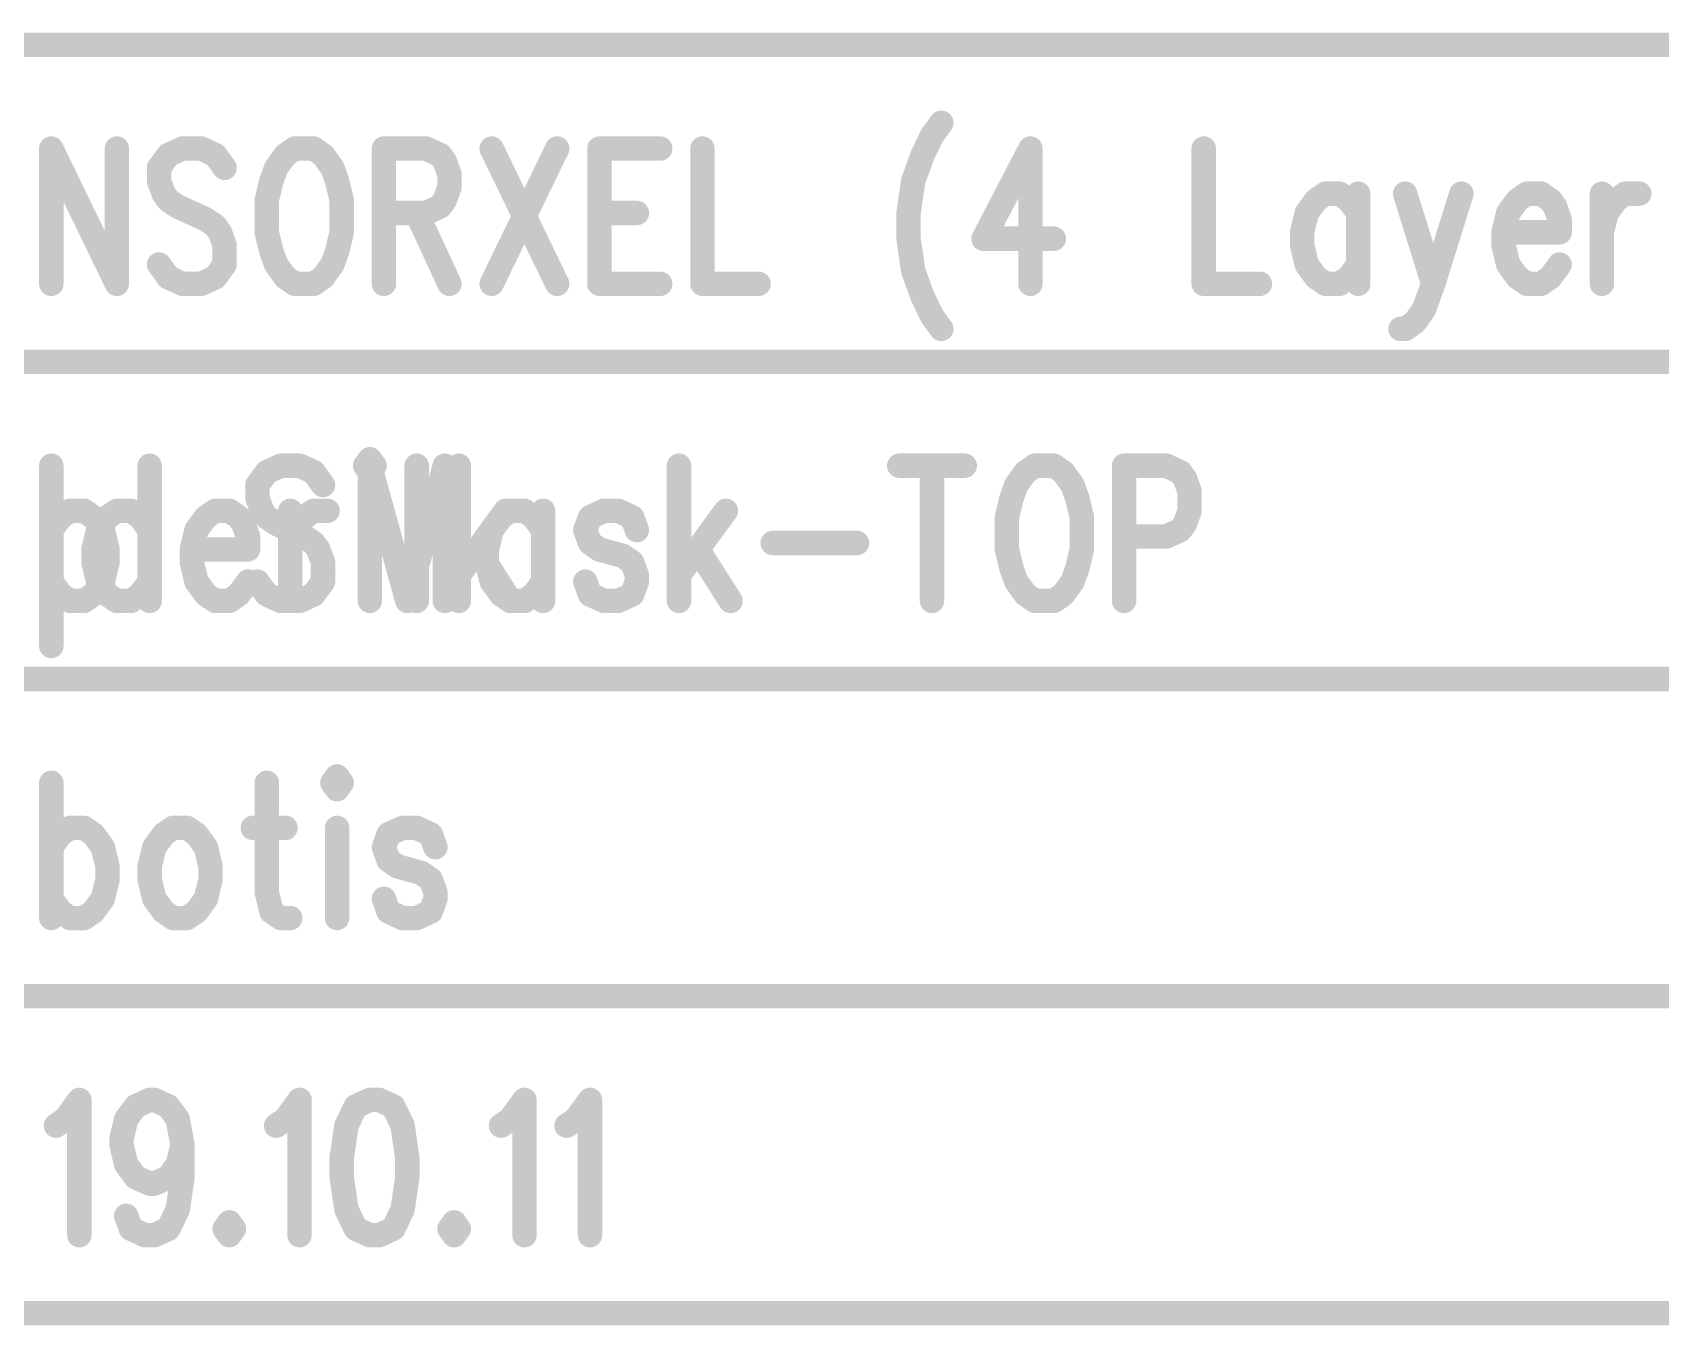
# Model space of a CAD drawing. Extents: x 100 to 144.1, y 92.5 to 144.1.
# Drawn here: x 105.34 to 112.01, y 92.55 to 97.85 of the extents above; entities that cross this region are included whole.
import ezdxf

# ---------------------------------------------------------------- set-up
doc = ezdxf.new("R2010")
doc.units = 0
doc.layers.get('0').update_dxf_attribs({"linetype": 'CONTINUOUS'})
doc.layers.add('MASK-TOP_PHO', color=1, linetype='CONTINUOUS')
doc.layers.add('SILK-TOP_PHO', color=5, linetype='CONTINUOUS')

# ---------------------------------------------------------------- blocks, each defined once
blk = doc.blocks.new('ROUND_1')
at = {"const_width": 0.050038}
blk.add_lwpolyline([(-0.025018, 0, 1), (0.025018, 0, 1)], format="xyb", close=True, dxfattribs=at)

msp = doc.modelspace()

# ---------------------------------------------------------------- linework, layer by layer
at = {"layer": 'MASK-TOP_PHO', "const_width": 0.100076}
for points in [[(127.625094, 97.799906), (100.32492, 97.799906)], [(109.063028, 97.48012), (109.024674, 97.427288)], [(109.024674, 97.427288), (108.98632, 97.34804)], [(105.414318, 97.374456), (105.414318, 96.819974)], [(105.414318, 97.374456), (105.68305, 96.819974)], [(105.68305, 97.374456), (105.68305, 96.819974)], [(105.894378, 97.34804), (105.856024, 97.295208)], [(105.952036, 97.374456), (105.894378, 97.34804)], [(106.028744, 97.374456), (105.952036, 97.374456)], [(106.086402, 97.34804), (106.028744, 97.374456)], [(106.124756, 97.295208), (106.086402, 97.34804)], [(106.374438, 97.34804), (106.336084, 97.295208)], [(106.412792, 97.374456), (106.374438, 97.34804)], [(106.489754, 97.374456), (106.412792, 97.374456)], [(106.528108, 97.34804), (106.489754, 97.374456)], [(106.566462, 97.295208), (106.528108, 97.34804)], [(106.77779, 97.374456), (106.77779, 96.819974)], [(106.77779, 97.374456), (106.95051, 97.374456)], [(106.95051, 97.374456), (107.008168, 97.34804)], [(107.008168, 97.34804), (107.027472, 97.321624)], [(107.027472, 97.321624), (107.046522, 97.268792)], [(107.219496, 97.374456), (107.488228, 96.819974)], [(107.488228, 97.374456), (107.219496, 96.819974)], [(107.661202, 97.374456), (107.661202, 96.819974)], [(107.661202, 97.374456), (107.910884, 97.374456)], [(108.083604, 97.374456), (108.083604, 96.819974)], [(108.98632, 97.34804), (108.947966, 97.242376)], [(109.428026, 97.374456), (109.236002, 97.004886)], [(109.428026, 97.374456), (109.428026, 96.819974)], [(110.138464, 97.374456), (110.138464, 96.819974)], [(105.856024, 97.295208), (105.856024, 97.242376)], [(106.336084, 97.295208), (106.31678, 97.242376)], [(106.585766, 97.242376), (106.566462, 97.295208)], [(107.046522, 97.268792), (107.046522, 97.21596)], [(105.856024, 97.242376), (105.875074, 97.189544)], [(105.875074, 97.189544), (105.894378, 97.163128)], [(106.31678, 97.242376), (106.29773, 97.163128)], [(106.604816, 97.163128), (106.585766, 97.242376)], [(107.046522, 97.21596), (107.027472, 97.163128)], [(108.947966, 97.242376), (108.928662, 97.110296)], [(110.637828, 97.189544), (110.599474, 97.163128)], [(110.695486, 97.189544), (110.637828, 97.189544)], [(110.73384, 97.163128), (110.695486, 97.189544)], [(110.772194, 97.189544), (110.772194, 96.819974)], [(110.964218, 97.189544), (111.079534, 96.819974)], [(111.19485, 97.189544), (111.079534, 96.819974)], [(111.463582, 97.189544), (111.425228, 97.163128)], [(111.52124, 97.189544), (111.463582, 97.189544)], [(111.559594, 97.163128), (111.52124, 97.189544)], [(111.770922, 97.189544), (111.770922, 96.819974)], [(111.82858, 97.163128), (111.866934, 97.189544)], [(111.866934, 97.189544), (111.924592, 97.189544)], [(105.894378, 97.163128), (105.932732, 97.136712)], [(105.932732, 97.136712), (106.048048, 97.08388)], [(106.29773, 97.163128), (106.29773, 97.031048)], [(106.604816, 97.031048), (106.604816, 97.163128)], [(107.008168, 97.136712), (106.95051, 97.110296)], [(107.027472, 97.163128), (107.008168, 97.136712)], [(110.599474, 97.163128), (110.56112, 97.110296)], [(110.772194, 97.110296), (110.73384, 97.163128)], [(111.425228, 97.163128), (111.386874, 97.110296)], [(111.578898, 97.136712), (111.559594, 97.163128)], [(111.597948, 97.08388), (111.578898, 97.136712)], [(111.790226, 97.110296), (111.82858, 97.163128)], [(106.048048, 97.08388), (106.086402, 97.057464)], [(106.086402, 97.057464), (106.105452, 97.031048)], [(106.95051, 97.110296), (106.77779, 97.110296)], [(106.912156, 97.110296), (107.046522, 96.819974)], [(107.661202, 97.110296), (107.814872, 97.110296)], [(108.928662, 97.110296), (108.928662, 97.004886)], [(110.56112, 97.110296), (110.541816, 97.031048)], [(111.386874, 97.110296), (111.36757, 97.031048)], [(111.597948, 97.031048), (111.597948, 97.08388)], [(111.770922, 97.031048), (111.790226, 97.110296)], [(106.105452, 97.031048), (106.124756, 96.97847)], [(106.29773, 97.031048), (106.31678, 96.952054)], [(106.585766, 96.952054), (106.604816, 97.031048)], [(108.928662, 97.004886), (108.947966, 96.872806)], [(109.236002, 97.004886), (109.524038, 97.004886)], [(110.541816, 97.031048), (110.541816, 96.97847)], [(111.36757, 97.031048), (111.597948, 97.031048)], [(111.36757, 97.031048), (111.36757, 96.97847)], [(106.124756, 96.97847), (106.124756, 96.899222)], [(106.31678, 96.952054), (106.336084, 96.899222)], [(106.566462, 96.899222), (106.585766, 96.952054)], [(110.541816, 96.97847), (110.56112, 96.899222)], [(111.36757, 96.97847), (111.386874, 96.899222)], [(105.894378, 96.84639), (105.856024, 96.899222)], [(106.124756, 96.899222), (106.086402, 96.84639)], [(106.336084, 96.899222), (106.374438, 96.84639)], [(106.528108, 96.84639), (106.566462, 96.899222)], [(108.947966, 96.872806), (108.98632, 96.767142)], [(110.56112, 96.899222), (110.599474, 96.84639)], [(110.73384, 96.84639), (110.772194, 96.899222)], [(111.386874, 96.899222), (111.425228, 96.84639)], [(111.559594, 96.84639), (111.597948, 96.899222)], [(105.952036, 96.819974), (105.894378, 96.84639)], [(106.028744, 96.819974), (105.952036, 96.819974)], [(106.086402, 96.84639), (106.028744, 96.819974)], [(106.374438, 96.84639), (106.412792, 96.819974)], [(106.412792, 96.819974), (106.489754, 96.819974)], [(106.489754, 96.819974), (106.528108, 96.84639)], [(107.661202, 96.819974), (107.910884, 96.819974)], [(108.083604, 96.819974), (108.313982, 96.819974)], [(110.138464, 96.819974), (110.369096, 96.819974)], [(110.599474, 96.84639), (110.637828, 96.819974)], [(110.637828, 96.819974), (110.695486, 96.819974)], [(110.695486, 96.819974), (110.73384, 96.84639)], [(111.079534, 96.819974), (111.04118, 96.71431)], [(111.425228, 96.84639), (111.463582, 96.819974)], [(111.463582, 96.819974), (111.52124, 96.819974)], [(111.52124, 96.819974), (111.559594, 96.84639)], [(108.98632, 96.767142), (109.024674, 96.687894)], [(109.024674, 96.687894), (109.063028, 96.635062)], [(111.002826, 96.661478), (110.964218, 96.635062)], [(111.04118, 96.71431), (111.002826, 96.661478)], [(110.964218, 96.635062), (110.945168, 96.635062)], [(120.474994, 96.499934), (100.000054, 96.499934)], [(105.414318, 96.074484), (105.414318, 95.520002)], [(105.817416, 96.074484), (105.817416, 95.520002)], [(106.720132, 96.074484), (106.720132, 95.520002)], [(106.720132, 96.074484), (106.873802, 95.520002)], [(107.027472, 96.074484), (106.873802, 95.520002)], [(107.027472, 96.074484), (107.027472, 95.520002)], [(107.987592, 96.074484), (107.987592, 95.520002)], [(108.890308, 96.074484), (109.15904, 96.074484)], [(109.024674, 96.074484), (109.024674, 95.520002)], [(109.408722, 96.048068), (109.370368, 95.995236)], [(109.447076, 96.074484), (109.408722, 96.048068)], [(109.524038, 96.074484), (109.447076, 96.074484)], [(109.562392, 96.048068), (109.524038, 96.074484)], [(109.600746, 95.995236), (109.562392, 96.048068)], [(109.812074, 96.074484), (109.812074, 95.520002)], [(109.812074, 96.074484), (109.984794, 96.074484)], [(109.984794, 96.074484), (110.042452, 96.048068)], [(110.042452, 96.048068), (110.061756, 96.021652)], [(109.370368, 95.995236), (109.351064, 95.942404)], [(109.62005, 95.942404), (109.600746, 95.995236)], [(110.061756, 96.021652), (110.080806, 95.96882)], [(109.351064, 95.942404), (109.332014, 95.863156)], [(109.6391, 95.863156), (109.62005, 95.942404)], [(110.080806, 95.96882), (110.080806, 95.889572)], [(105.644696, 95.863156), (105.606342, 95.810324)], [(105.68305, 95.889572), (105.644696, 95.863156)], [(105.740708, 95.889572), (105.68305, 95.889572)], [(105.779062, 95.863156), (105.740708, 95.889572)], [(105.817416, 95.810324), (105.779062, 95.863156)], [(106.048048, 95.863156), (106.00944, 95.810324)], [(106.086402, 95.889572), (106.048048, 95.863156)], [(106.14406, 95.889572), (106.086402, 95.889572)], [(106.182414, 95.863156), (106.14406, 95.889572)], [(106.201464, 95.83674), (106.182414, 95.863156)], [(106.393742, 95.889572), (106.393742, 95.520002)], [(106.412792, 95.810324), (106.451146, 95.863156)], [(106.451146, 95.863156), (106.489754, 95.889572)], [(106.489754, 95.889572), (106.547158, 95.889572)], [(107.25785, 95.863156), (107.219496, 95.810324)], [(107.296204, 95.889572), (107.25785, 95.863156)], [(107.353862, 95.889572), (107.296204, 95.889572)], [(107.392216, 95.863156), (107.353862, 95.889572)], [(107.43057, 95.810324), (107.392216, 95.863156)], [(107.43057, 95.889572), (107.43057, 95.520002)], [(107.622848, 95.863156), (107.603544, 95.810324)], [(107.680252, 95.889572), (107.622848, 95.863156)], [(107.73791, 95.889572), (107.680252, 95.889572)], [(107.795568, 95.863156), (107.73791, 95.889572)], [(107.814872, 95.810324), (107.795568, 95.863156)], [(108.179616, 95.889572), (107.987592, 95.625666)], [(109.332014, 95.863156), (109.332014, 95.731076)], [(109.6391, 95.731076), (109.6391, 95.863156)], [(110.080806, 95.889572), (110.061756, 95.83674)], [(105.606342, 95.810324), (105.587038, 95.731076)], [(106.00944, 95.810324), (105.99039, 95.731076)], [(106.220768, 95.783908), (106.201464, 95.83674)], [(106.220768, 95.731076), (106.220768, 95.783908)], [(106.393742, 95.731076), (106.412792, 95.810324)], [(107.219496, 95.810324), (107.200192, 95.731076)], [(107.603544, 95.810324), (107.622848, 95.757492)], [(109.984794, 95.783908), (109.812074, 95.783908)], [(110.042452, 95.810324), (109.984794, 95.783908)], [(110.061756, 95.83674), (110.042452, 95.810324)], [(105.587038, 95.731076), (105.587038, 95.678244)], [(105.99039, 95.731076), (106.220768, 95.731076)], [(105.99039, 95.731076), (105.99039, 95.678244)], [(107.200192, 95.731076), (107.200192, 95.678244)], [(107.622848, 95.757492), (107.661202, 95.731076)], [(107.661202, 95.731076), (107.757214, 95.70466)], [(108.064554, 95.731076), (108.19892, 95.520002)], [(108.37164, 95.757492), (108.717334, 95.757492)], [(109.332014, 95.731076), (109.351064, 95.651828)], [(109.62005, 95.651828), (109.6391, 95.731076)], [(105.587038, 95.678244), (105.606342, 95.59925)], [(105.99039, 95.678244), (106.00944, 95.59925)], [(107.200192, 95.678244), (107.219496, 95.59925)], [(107.757214, 95.70466), (107.795568, 95.678244)], [(107.795568, 95.678244), (107.814872, 95.625666)], [(109.351064, 95.651828), (109.370368, 95.59925)], [(109.600746, 95.59925), (109.62005, 95.651828)], [(105.606342, 95.59925), (105.644696, 95.546418)], [(105.779062, 95.546418), (105.817416, 95.59925)], [(106.00944, 95.59925), (106.048048, 95.546418)], [(106.182414, 95.546418), (106.220768, 95.59925)], [(107.219496, 95.59925), (107.25785, 95.546418)], [(107.392216, 95.546418), (107.43057, 95.59925)], [(107.622848, 95.546418), (107.603544, 95.59925)], [(107.814872, 95.59925), (107.795568, 95.546418)], [(107.814872, 95.625666), (107.814872, 95.59925)], [(109.370368, 95.59925), (109.408722, 95.546418)], [(109.562392, 95.546418), (109.600746, 95.59925)], [(105.644696, 95.546418), (105.68305, 95.520002)], [(105.68305, 95.520002), (105.740708, 95.520002)], [(105.740708, 95.520002), (105.779062, 95.546418)], [(106.048048, 95.546418), (106.086402, 95.520002)], [(106.086402, 95.520002), (106.14406, 95.520002)], [(106.14406, 95.520002), (106.182414, 95.546418)], [(107.25785, 95.546418), (107.296204, 95.520002)], [(107.296204, 95.520002), (107.353862, 95.520002)], [(107.353862, 95.520002), (107.392216, 95.546418)], [(107.680252, 95.520002), (107.622848, 95.546418)], [(107.73791, 95.520002), (107.680252, 95.520002)], [(107.795568, 95.546418), (107.73791, 95.520002)], [(109.408722, 95.546418), (109.447076, 95.520002)], [(109.447076, 95.520002), (109.524038, 95.520002)], [(109.524038, 95.520002), (109.562392, 95.546418)], [(120.474994, 95.199962), (100.000054, 95.199962)], [(106.585766, 94.800928), (106.566462, 94.774512)], [(106.604816, 94.774512), (106.585766, 94.800928)], [(105.414318, 94.774512), (105.414318, 94.22003)], [(106.29773, 94.774512), (106.29773, 94.32544)], [(106.566462, 94.774512), (106.585766, 94.748096)], [(106.585766, 94.748096), (106.604816, 94.774512)], [(105.452672, 94.563184), (105.491026, 94.5896)], [(105.491026, 94.5896), (105.548684, 94.5896)], [(105.548684, 94.5896), (105.587038, 94.563184)], [(105.913428, 94.5896), (105.875074, 94.563184)], [(105.971086, 94.5896), (105.913428, 94.5896)], [(106.00944, 94.563184), (105.971086, 94.5896)], [(106.240072, 94.5896), (106.374438, 94.5896)], [(106.585766, 94.5896), (106.585766, 94.22003)], [(106.854498, 94.5896), (106.79684, 94.563184)], [(106.912156, 94.5896), (106.854498, 94.5896)], [(106.969814, 94.563184), (106.912156, 94.5896)], [(105.414318, 94.510352), (105.452672, 94.563184)], [(105.587038, 94.563184), (105.625392, 94.510352)], [(105.875074, 94.563184), (105.83672, 94.510352)], [(106.048048, 94.510352), (106.00944, 94.563184)], [(106.79684, 94.563184), (106.77779, 94.510352)], [(106.988864, 94.510352), (106.969814, 94.563184)], [(105.625392, 94.510352), (105.644696, 94.431104)], [(105.83672, 94.510352), (105.817416, 94.431104)], [(106.067098, 94.431104), (106.048048, 94.510352)], [(106.77779, 94.510352), (106.79684, 94.45752)], [(106.79684, 94.45752), (106.835448, 94.431104)], [(105.644696, 94.431104), (105.644696, 94.378272)], [(105.817416, 94.431104), (105.817416, 94.378272)], [(106.067098, 94.378272), (106.067098, 94.431104)], [(106.835448, 94.431104), (106.93146, 94.404688)], [(106.93146, 94.404688), (106.969814, 94.378272)], [(105.644696, 94.378272), (105.625392, 94.299024)], [(105.817416, 94.378272), (105.83672, 94.299024)], [(106.048048, 94.299024), (106.067098, 94.378272)], [(106.29773, 94.32544), (106.31678, 94.246446)], [(106.969814, 94.378272), (106.988864, 94.32544)], [(106.988864, 94.32544), (106.988864, 94.299024)], [(105.452672, 94.246446), (105.414318, 94.299024)], [(105.491026, 94.22003), (105.452672, 94.246446)], [(105.587038, 94.246446), (105.548684, 94.22003)], [(105.625392, 94.299024), (105.587038, 94.246446)], [(105.83672, 94.299024), (105.875074, 94.246446)], [(105.875074, 94.246446), (105.913428, 94.22003)], [(105.971086, 94.22003), (106.00944, 94.246446)], [(106.00944, 94.246446), (106.048048, 94.299024)], [(106.31678, 94.246446), (106.355134, 94.22003)], [(106.79684, 94.246446), (106.77779, 94.299024)], [(106.854498, 94.22003), (106.79684, 94.246446)], [(106.969814, 94.246446), (106.912156, 94.22003)], [(106.988864, 94.299024), (106.969814, 94.246446)], [(105.548684, 94.22003), (105.491026, 94.22003)], [(105.913428, 94.22003), (105.971086, 94.22003)], [(106.355134, 94.22003), (106.393742, 94.22003)], [(106.912156, 94.22003), (106.854498, 94.22003)], [(120.474994, 93.89999), (100.000054, 93.89999)], [(105.471722, 93.395292), (105.52938, 93.47454)], [(105.52938, 93.47454), (105.52938, 92.919804)], [(105.721404, 93.395292), (105.760012, 93.448124)], [(105.760012, 93.448124), (105.817416, 93.47454)], [(105.817416, 93.47454), (105.83672, 93.47454)], [(105.83672, 93.47454), (105.894378, 93.448124)], [(105.894378, 93.448124), (105.932732, 93.395292)], [(106.374438, 93.395292), (106.432096, 93.47454)], [(106.432096, 93.47454), (106.432096, 92.919804)], [(106.662474, 93.448124), (106.62412, 93.368876)], [(106.720132, 93.47454), (106.662474, 93.448124)], [(106.758486, 93.47454), (106.720132, 93.47454)], [(106.816144, 93.448124), (106.758486, 93.47454)], [(106.854498, 93.368876), (106.816144, 93.448124)], [(107.296204, 93.395292), (107.353862, 93.47454)], [(107.353862, 93.47454), (107.353862, 92.919804)], [(107.56519, 93.395292), (107.622848, 93.47454)], [(107.622848, 93.47454), (107.622848, 92.919804)], [(105.433368, 93.368876), (105.471722, 93.395292)], [(105.702354, 93.316044), (105.721404, 93.395292)], [(105.932732, 93.395292), (105.952036, 93.289628)], [(106.336084, 93.368876), (106.374438, 93.395292)], [(107.25785, 93.368876), (107.296204, 93.395292)], [(107.526582, 93.368876), (107.56519, 93.395292)], [(105.702354, 93.289628), (105.702354, 93.316044)], [(106.62412, 93.368876), (106.604816, 93.236796)], [(106.873802, 93.236796), (106.854498, 93.368876)], [(105.721404, 93.21038), (105.702354, 93.289628)], [(105.952036, 93.289628), (105.932732, 93.21038)], [(105.952036, 93.289628), (105.952036, 93.157548)], [(105.760012, 93.157548), (105.721404, 93.21038)], [(105.932732, 93.21038), (105.894378, 93.157548)], [(106.604816, 93.236796), (106.604816, 93.157548)], [(106.873802, 93.157548), (106.873802, 93.236796)], [(105.817416, 93.131132), (105.760012, 93.157548)], [(105.83672, 93.131132), (105.817416, 93.131132)], [(105.894378, 93.157548), (105.83672, 93.131132)], [(105.952036, 93.157548), (105.932732, 93.025468)], [(106.604816, 93.157548), (106.62412, 93.025468)], [(106.854498, 93.025468), (106.873802, 93.157548)], [(105.740708, 92.94622), (105.721404, 92.999052)], [(105.932732, 93.025468), (105.894378, 92.94622)], [(106.62412, 93.025468), (106.662474, 92.94622)], [(106.816144, 92.94622), (106.854498, 93.025468)], [(105.798366, 92.919804), (105.740708, 92.94622)], [(105.83672, 92.919804), (105.798366, 92.919804)], [(105.894378, 92.94622), (105.83672, 92.919804)], [(106.14406, 92.972636), (106.124756, 92.94622)], [(106.124756, 92.94622), (106.14406, 92.919804)], [(106.16311, 92.94622), (106.14406, 92.972636)], [(106.14406, 92.919804), (106.16311, 92.94622)], [(106.662474, 92.94622), (106.720132, 92.919804)], [(106.720132, 92.919804), (106.758486, 92.919804)], [(106.758486, 92.919804), (106.816144, 92.94622)], [(107.065826, 92.972636), (107.046522, 92.94622)], [(107.046522, 92.94622), (107.065826, 92.919804)], [(107.084876, 92.94622), (107.065826, 92.972636)], [(107.065826, 92.919804), (107.084876, 92.94622)], [(100.32492, 92.600018), (127.625094, 92.600018)]]:
    msp.add_lwpolyline(points, dxfattribs=at)
at = {"layer": 'SILK-TOP_PHO', "const_width": 0.100076}
for points in [[(127.625094, 97.799906), (100.32492, 97.799906)], [(109.063028, 97.48012), (109.024674, 97.427288)], [(109.024674, 97.427288), (108.98632, 97.34804)], [(105.414318, 97.374456), (105.414318, 96.819974)], [(105.414318, 97.374456), (105.68305, 96.819974)], [(105.68305, 97.374456), (105.68305, 96.819974)], [(105.894378, 97.34804), (105.856024, 97.295208)], [(105.952036, 97.374456), (105.894378, 97.34804)], [(106.028744, 97.374456), (105.952036, 97.374456)], [(106.086402, 97.34804), (106.028744, 97.374456)], [(106.124756, 97.295208), (106.086402, 97.34804)], [(106.374438, 97.34804), (106.336084, 97.295208)], [(106.412792, 97.374456), (106.374438, 97.34804)], [(106.489754, 97.374456), (106.412792, 97.374456)], [(106.528108, 97.34804), (106.489754, 97.374456)], [(106.566462, 97.295208), (106.528108, 97.34804)], [(106.77779, 97.374456), (106.77779, 96.819974)], [(106.77779, 97.374456), (106.95051, 97.374456)], [(106.95051, 97.374456), (107.008168, 97.34804)], [(107.008168, 97.34804), (107.027472, 97.321624)], [(107.027472, 97.321624), (107.046522, 97.268792)], [(107.219496, 97.374456), (107.488228, 96.819974)], [(107.488228, 97.374456), (107.219496, 96.819974)], [(107.661202, 97.374456), (107.661202, 96.819974)], [(107.661202, 97.374456), (107.910884, 97.374456)], [(108.083604, 97.374456), (108.083604, 96.819974)], [(108.98632, 97.34804), (108.947966, 97.242376)], [(109.428026, 97.374456), (109.236002, 97.004886)], [(109.428026, 97.374456), (109.428026, 96.819974)], [(110.138464, 97.374456), (110.138464, 96.819974)], [(105.856024, 97.295208), (105.856024, 97.242376)], [(106.336084, 97.295208), (106.31678, 97.242376)], [(106.585766, 97.242376), (106.566462, 97.295208)], [(107.046522, 97.268792), (107.046522, 97.21596)], [(105.856024, 97.242376), (105.875074, 97.189544)], [(105.875074, 97.189544), (105.894378, 97.163128)], [(106.31678, 97.242376), (106.29773, 97.163128)], [(106.604816, 97.163128), (106.585766, 97.242376)], [(107.046522, 97.21596), (107.027472, 97.163128)], [(108.947966, 97.242376), (108.928662, 97.110296)], [(110.637828, 97.189544), (110.599474, 97.163128)], [(110.695486, 97.189544), (110.637828, 97.189544)], [(110.73384, 97.163128), (110.695486, 97.189544)], [(110.772194, 97.189544), (110.772194, 96.819974)], [(110.964218, 97.189544), (111.079534, 96.819974)], [(111.19485, 97.189544), (111.079534, 96.819974)], [(111.463582, 97.189544), (111.425228, 97.163128)], [(111.52124, 97.189544), (111.463582, 97.189544)], [(111.559594, 97.163128), (111.52124, 97.189544)], [(111.770922, 97.189544), (111.770922, 96.819974)], [(111.82858, 97.163128), (111.866934, 97.189544)], [(111.866934, 97.189544), (111.924592, 97.189544)], [(105.894378, 97.163128), (105.932732, 97.136712)], [(105.932732, 97.136712), (106.048048, 97.08388)], [(106.29773, 97.163128), (106.29773, 97.031048)], [(106.604816, 97.031048), (106.604816, 97.163128)], [(107.008168, 97.136712), (106.95051, 97.110296)], [(107.027472, 97.163128), (107.008168, 97.136712)], [(110.599474, 97.163128), (110.56112, 97.110296)], [(110.772194, 97.110296), (110.73384, 97.163128)], [(111.425228, 97.163128), (111.386874, 97.110296)], [(111.578898, 97.136712), (111.559594, 97.163128)], [(111.597948, 97.08388), (111.578898, 97.136712)], [(111.790226, 97.110296), (111.82858, 97.163128)], [(106.048048, 97.08388), (106.086402, 97.057464)], [(106.086402, 97.057464), (106.105452, 97.031048)], [(106.95051, 97.110296), (106.77779, 97.110296)], [(106.912156, 97.110296), (107.046522, 96.819974)], [(107.661202, 97.110296), (107.814872, 97.110296)], [(108.928662, 97.110296), (108.928662, 97.004886)], [(110.56112, 97.110296), (110.541816, 97.031048)], [(111.386874, 97.110296), (111.36757, 97.031048)], [(111.597948, 97.031048), (111.597948, 97.08388)], [(111.770922, 97.031048), (111.790226, 97.110296)], [(106.105452, 97.031048), (106.124756, 96.97847)], [(106.29773, 97.031048), (106.31678, 96.952054)], [(106.585766, 96.952054), (106.604816, 97.031048)], [(108.928662, 97.004886), (108.947966, 96.872806)], [(109.236002, 97.004886), (109.524038, 97.004886)], [(110.541816, 97.031048), (110.541816, 96.97847)], [(111.36757, 97.031048), (111.597948, 97.031048)], [(111.36757, 97.031048), (111.36757, 96.97847)], [(106.124756, 96.97847), (106.124756, 96.899222)], [(106.31678, 96.952054), (106.336084, 96.899222)], [(106.566462, 96.899222), (106.585766, 96.952054)], [(110.541816, 96.97847), (110.56112, 96.899222)], [(111.36757, 96.97847), (111.386874, 96.899222)], [(105.894378, 96.84639), (105.856024, 96.899222)], [(106.124756, 96.899222), (106.086402, 96.84639)], [(106.336084, 96.899222), (106.374438, 96.84639)], [(106.528108, 96.84639), (106.566462, 96.899222)], [(108.947966, 96.872806), (108.98632, 96.767142)], [(110.56112, 96.899222), (110.599474, 96.84639)], [(110.73384, 96.84639), (110.772194, 96.899222)], [(111.386874, 96.899222), (111.425228, 96.84639)], [(111.559594, 96.84639), (111.597948, 96.899222)], [(105.952036, 96.819974), (105.894378, 96.84639)], [(106.028744, 96.819974), (105.952036, 96.819974)], [(106.086402, 96.84639), (106.028744, 96.819974)], [(106.374438, 96.84639), (106.412792, 96.819974)], [(106.412792, 96.819974), (106.489754, 96.819974)], [(106.489754, 96.819974), (106.528108, 96.84639)], [(107.661202, 96.819974), (107.910884, 96.819974)], [(108.083604, 96.819974), (108.313982, 96.819974)], [(110.138464, 96.819974), (110.369096, 96.819974)], [(110.599474, 96.84639), (110.637828, 96.819974)], [(110.637828, 96.819974), (110.695486, 96.819974)], [(110.695486, 96.819974), (110.73384, 96.84639)], [(111.079534, 96.819974), (111.04118, 96.71431)], [(111.425228, 96.84639), (111.463582, 96.819974)], [(111.463582, 96.819974), (111.52124, 96.819974)], [(111.52124, 96.819974), (111.559594, 96.84639)], [(108.98632, 96.767142), (109.024674, 96.687894)], [(109.024674, 96.687894), (109.063028, 96.635062)], [(111.002826, 96.661478), (110.964218, 96.635062)], [(111.04118, 96.71431), (111.002826, 96.661478)], [(110.964218, 96.635062), (110.945168, 96.635062)], [(120.474994, 96.499934), (100.000054, 96.499934)], [(106.29773, 96.048068), (106.259122, 95.995236)], [(106.355134, 96.074484), (106.29773, 96.048068)], [(106.432096, 96.074484), (106.355134, 96.074484)], [(106.489754, 96.048068), (106.432096, 96.074484)], [(106.528108, 95.995236), (106.489754, 96.048068)], [(106.720132, 96.1009), (106.700828, 96.074484)], [(106.700828, 96.074484), (106.720132, 96.048068)], [(106.739436, 96.074484), (106.720132, 96.1009)], [(106.720132, 96.048068), (106.739436, 96.074484)], [(106.912156, 96.074484), (106.912156, 95.520002)], [(107.084876, 96.074484), (107.084876, 95.520002)], [(106.259122, 95.995236), (106.259122, 95.942404)], [(106.259122, 95.942404), (106.278426, 95.889572)], [(105.414318, 95.889572), (105.414318, 95.33509)], [(105.414318, 95.810324), (105.452672, 95.863156)], [(105.452672, 95.863156), (105.491026, 95.889572)], [(105.491026, 95.889572), (105.548684, 95.889572)], [(105.548684, 95.889572), (105.587038, 95.863156)], [(105.587038, 95.863156), (105.625392, 95.810324)], [(106.278426, 95.889572), (106.29773, 95.863156)], [(106.29773, 95.863156), (106.336084, 95.83674)], [(106.720132, 95.889572), (106.720132, 95.520002)], [(107.277154, 95.889572), (107.084876, 95.625666)], [(105.625392, 95.810324), (105.644696, 95.731076)], [(106.336084, 95.83674), (106.451146, 95.783908)], [(106.451146, 95.783908), (106.489754, 95.757492)], [(105.644696, 95.731076), (105.644696, 95.678244)], [(106.489754, 95.757492), (106.508804, 95.731076)], [(106.508804, 95.731076), (106.528108, 95.678244)], [(107.161838, 95.731076), (107.296204, 95.520002)], [(105.644696, 95.678244), (105.625392, 95.59925)], [(106.528108, 95.678244), (106.528108, 95.59925)], [(105.452672, 95.546418), (105.414318, 95.59925)], [(105.625392, 95.59925), (105.587038, 95.546418)], [(106.29773, 95.546418), (106.259122, 95.59925)], [(106.528108, 95.59925), (106.489754, 95.546418)], [(105.491026, 95.520002), (105.452672, 95.546418)], [(105.548684, 95.520002), (105.491026, 95.520002)], [(105.587038, 95.546418), (105.548684, 95.520002)], [(106.355134, 95.520002), (106.29773, 95.546418)], [(106.432096, 95.520002), (106.355134, 95.520002)], [(106.489754, 95.546418), (106.432096, 95.520002)], [(120.474994, 95.199962), (100.000054, 95.199962)], [(106.585766, 94.800928), (106.566462, 94.774512)], [(106.604816, 94.774512), (106.585766, 94.800928)], [(105.414318, 94.774512), (105.414318, 94.22003)], [(106.29773, 94.774512), (106.29773, 94.32544)], [(106.566462, 94.774512), (106.585766, 94.748096)], [(106.585766, 94.748096), (106.604816, 94.774512)], [(105.452672, 94.563184), (105.491026, 94.5896)], [(105.491026, 94.5896), (105.548684, 94.5896)], [(105.548684, 94.5896), (105.587038, 94.563184)], [(105.913428, 94.5896), (105.875074, 94.563184)], [(105.971086, 94.5896), (105.913428, 94.5896)], [(106.00944, 94.563184), (105.971086, 94.5896)], [(106.240072, 94.5896), (106.374438, 94.5896)], [(106.585766, 94.5896), (106.585766, 94.22003)], [(106.854498, 94.5896), (106.79684, 94.563184)], [(106.912156, 94.5896), (106.854498, 94.5896)], [(106.969814, 94.563184), (106.912156, 94.5896)], [(105.414318, 94.510352), (105.452672, 94.563184)], [(105.587038, 94.563184), (105.625392, 94.510352)], [(105.875074, 94.563184), (105.83672, 94.510352)], [(106.048048, 94.510352), (106.00944, 94.563184)], [(106.79684, 94.563184), (106.77779, 94.510352)], [(106.988864, 94.510352), (106.969814, 94.563184)], [(105.625392, 94.510352), (105.644696, 94.431104)], [(105.83672, 94.510352), (105.817416, 94.431104)], [(106.067098, 94.431104), (106.048048, 94.510352)], [(106.77779, 94.510352), (106.79684, 94.45752)], [(106.79684, 94.45752), (106.835448, 94.431104)], [(105.644696, 94.431104), (105.644696, 94.378272)], [(105.817416, 94.431104), (105.817416, 94.378272)], [(106.067098, 94.378272), (106.067098, 94.431104)], [(106.835448, 94.431104), (106.93146, 94.404688)], [(106.93146, 94.404688), (106.969814, 94.378272)], [(105.644696, 94.378272), (105.625392, 94.299024)], [(105.817416, 94.378272), (105.83672, 94.299024)], [(106.048048, 94.299024), (106.067098, 94.378272)], [(106.29773, 94.32544), (106.31678, 94.246446)], [(106.969814, 94.378272), (106.988864, 94.32544)], [(106.988864, 94.32544), (106.988864, 94.299024)], [(105.452672, 94.246446), (105.414318, 94.299024)], [(105.491026, 94.22003), (105.452672, 94.246446)], [(105.587038, 94.246446), (105.548684, 94.22003)], [(105.625392, 94.299024), (105.587038, 94.246446)], [(105.83672, 94.299024), (105.875074, 94.246446)], [(105.875074, 94.246446), (105.913428, 94.22003)], [(105.971086, 94.22003), (106.00944, 94.246446)], [(106.00944, 94.246446), (106.048048, 94.299024)], [(106.31678, 94.246446), (106.355134, 94.22003)], [(106.79684, 94.246446), (106.77779, 94.299024)], [(106.854498, 94.22003), (106.79684, 94.246446)], [(106.969814, 94.246446), (106.912156, 94.22003)], [(106.988864, 94.299024), (106.969814, 94.246446)], [(105.548684, 94.22003), (105.491026, 94.22003)], [(105.913428, 94.22003), (105.971086, 94.22003)], [(106.355134, 94.22003), (106.393742, 94.22003)], [(106.912156, 94.22003), (106.854498, 94.22003)], [(120.474994, 93.89999), (100.000054, 93.89999)], [(105.471722, 93.395292), (105.52938, 93.47454)], [(105.52938, 93.47454), (105.52938, 92.919804)], [(105.721404, 93.395292), (105.760012, 93.448124)], [(105.760012, 93.448124), (105.817416, 93.47454)], [(105.817416, 93.47454), (105.83672, 93.47454)], [(105.83672, 93.47454), (105.894378, 93.448124)], [(105.894378, 93.448124), (105.932732, 93.395292)], [(106.374438, 93.395292), (106.432096, 93.47454)], [(106.432096, 93.47454), (106.432096, 92.919804)], [(106.662474, 93.448124), (106.62412, 93.368876)], [(106.720132, 93.47454), (106.662474, 93.448124)], [(106.758486, 93.47454), (106.720132, 93.47454)], [(106.816144, 93.448124), (106.758486, 93.47454)], [(106.854498, 93.368876), (106.816144, 93.448124)], [(107.296204, 93.395292), (107.353862, 93.47454)], [(107.353862, 93.47454), (107.353862, 92.919804)], [(107.56519, 93.395292), (107.622848, 93.47454)], [(107.622848, 93.47454), (107.622848, 92.919804)], [(105.433368, 93.368876), (105.471722, 93.395292)], [(105.702354, 93.316044), (105.721404, 93.395292)], [(105.932732, 93.395292), (105.952036, 93.289628)], [(106.336084, 93.368876), (106.374438, 93.395292)], [(107.25785, 93.368876), (107.296204, 93.395292)], [(107.526582, 93.368876), (107.56519, 93.395292)], [(105.702354, 93.289628), (105.702354, 93.316044)], [(106.62412, 93.368876), (106.604816, 93.236796)], [(106.873802, 93.236796), (106.854498, 93.368876)], [(105.721404, 93.21038), (105.702354, 93.289628)], [(105.952036, 93.289628), (105.932732, 93.21038)], [(105.952036, 93.289628), (105.952036, 93.157548)], [(105.760012, 93.157548), (105.721404, 93.21038)], [(105.932732, 93.21038), (105.894378, 93.157548)], [(106.604816, 93.236796), (106.604816, 93.157548)], [(106.873802, 93.157548), (106.873802, 93.236796)], [(105.817416, 93.131132), (105.760012, 93.157548)], [(105.83672, 93.131132), (105.817416, 93.131132)], [(105.894378, 93.157548), (105.83672, 93.131132)], [(105.952036, 93.157548), (105.932732, 93.025468)], [(106.604816, 93.157548), (106.62412, 93.025468)], [(106.854498, 93.025468), (106.873802, 93.157548)], [(105.740708, 92.94622), (105.721404, 92.999052)], [(105.932732, 93.025468), (105.894378, 92.94622)], [(106.62412, 93.025468), (106.662474, 92.94622)], [(106.816144, 92.94622), (106.854498, 93.025468)], [(105.798366, 92.919804), (105.740708, 92.94622)], [(105.83672, 92.919804), (105.798366, 92.919804)], [(105.894378, 92.94622), (105.83672, 92.919804)], [(106.14406, 92.972636), (106.124756, 92.94622)], [(106.124756, 92.94622), (106.14406, 92.919804)], [(106.16311, 92.94622), (106.14406, 92.972636)], [(106.14406, 92.919804), (106.16311, 92.94622)], [(106.662474, 92.94622), (106.720132, 92.919804)], [(106.720132, 92.919804), (106.758486, 92.919804)], [(106.758486, 92.919804), (106.816144, 92.94622)], [(107.065826, 92.972636), (107.046522, 92.94622)], [(107.046522, 92.94622), (107.065826, 92.919804)], [(107.084876, 92.94622), (107.065826, 92.972636)], [(107.065826, 92.919804), (107.084876, 92.94622)], [(100.32492, 92.600018), (127.625094, 92.600018)]]:
    msp.add_lwpolyline(points, dxfattribs=at)

# ---------------------------------------------------------------- block references
at = {"layer": 'MASK-TOP_PHO'}
for p in [(109.063028, 97.48012), (109.024674, 97.427288), (105.414318, 97.374456), (105.414318, 97.374456), (105.68305, 97.374456), (105.894378, 97.34804), (105.952036, 97.374456), (106.028744, 97.374456), (106.086402, 97.34804), (106.374438, 97.34804), (106.412792, 97.374456), (106.412792, 97.374456), (106.489754, 97.374456), (106.528108, 97.34804), (106.77779, 97.374456), (106.77779, 97.374456), (106.95051, 97.374456), (107.008168, 97.34804), (107.027472, 97.321624), (107.219496, 97.374456), (107.488228, 97.374456), (107.661202, 97.374456), (107.661202, 97.374456), (107.910884, 97.374456), (108.083604, 97.374456), (108.98632, 97.34804), (109.428026, 97.374456), (109.428026, 97.374456), (110.138464, 97.374456), (105.856024, 97.295208), (106.124756, 97.295208), (106.336084, 97.295208), (106.566462, 97.295208), (107.046522, 97.268792), (105.856024, 97.242376), (105.875074, 97.189544), (106.31678, 97.242376), (106.585766, 97.242376), (107.046522, 97.21596), (108.947966, 97.242376), (110.637828, 97.189544), (110.695486, 97.189544), (110.772194, 97.189544), (110.964218, 97.189544), (111.19485, 97.189544), (111.463582, 97.189544), (111.52124, 97.189544), (111.770922, 97.189544), (111.866934, 97.189544), (111.924592, 97.189544), (105.894378, 97.163128), (105.932732, 97.136712), (106.29773, 97.163128), (106.604816, 97.163128), (107.008168, 97.136712), (107.027472, 97.163128), (110.599474, 97.163128), (110.73384, 97.163128), (111.425228, 97.163128), (111.559594, 97.163128), (111.578898, 97.136712), (111.82858, 97.163128), (106.048048, 97.08388), (106.086402, 97.057464), (106.77779, 97.110296), (106.912156, 97.110296), (106.95051, 97.110296), (107.661202, 97.110296), (107.814872, 97.110296), (108.928662, 97.110296), (110.56112, 97.110296), (110.772194, 97.110296), (111.386874, 97.110296), (111.597948, 97.08388), (111.790226, 97.110296), (106.105452, 97.031048), (106.29773, 97.031048), (106.604816, 97.031048), (108.928662, 97.004886), (109.236002, 97.004886), (109.524038, 97.004886), (110.541816, 97.031048), (111.36757, 97.031048), (111.36757, 97.031048), (111.597948, 97.031048), (111.770922, 97.031048), (106.124756, 96.97847), (106.31678, 96.952054), (106.585766, 96.952054), (110.541816, 96.97847), (111.36757, 96.97847), (105.856024, 96.899222), (106.124756, 96.899222), (106.336084, 96.899222), (106.566462, 96.899222), (108.947966, 96.872806), (110.56112, 96.899222), (110.772194, 96.899222), (111.386874, 96.899222), (111.597948, 96.899222), (105.414318, 96.819974), (105.68305, 96.819974), (105.68305, 96.819974), (105.894378, 96.84639), (105.952036, 96.819974), (106.028744, 96.819974), (106.086402, 96.84639), (106.374438, 96.84639), (106.412792, 96.819974), (106.489754, 96.819974), (106.528108, 96.84639), (106.77779, 96.819974), (107.046522, 96.819974), (107.219496, 96.819974), (107.488228, 96.819974), (107.661202, 96.819974), (107.661202, 96.819974), (107.910884, 96.819974), (108.083604, 96.819974), (108.313982, 96.819974), (109.428026, 96.819974), (110.138464, 96.819974), (110.369096, 96.819974), (110.599474, 96.84639), (110.637828, 96.819974), (110.695486, 96.819974), (110.73384, 96.84639), (110.772194, 96.819974), (111.079534, 96.819974), (111.079534, 96.819974), (111.425228, 96.84639), (111.463582, 96.819974), (111.52124, 96.819974), (111.559594, 96.84639), (111.770922, 96.819974), (108.98632, 96.767142), (109.024674, 96.687894), (111.002826, 96.661478), (111.04118, 96.71431), (109.063028, 96.635062), (110.945168, 96.635062), (110.964218, 96.635062), (105.414318, 96.074484), (105.817416, 96.074484), (106.720132, 96.074484), (106.720132, 96.074484), (107.027472, 96.074484), (107.027472, 96.074484), (107.987592, 96.074484), (108.890308, 96.074484), (109.024674, 96.074484), (109.15904, 96.074484), (109.408722, 96.048068), (109.447076, 96.074484), (109.447076, 96.074484), (109.524038, 96.074484), (109.562392, 96.048068), (109.812074, 96.074484), (109.812074, 96.074484), (109.984794, 96.074484), (110.042452, 96.048068), (109.370368, 95.995236), (109.600746, 95.995236), (110.061756, 96.021652), (109.351064, 95.942404), (109.62005, 95.942404), (110.080806, 95.96882), (105.644696, 95.863156), (105.68305, 95.889572), (105.740708, 95.889572), (105.779062, 95.863156), (106.048048, 95.863156), (106.086402, 95.889572), (106.14406, 95.889572), (106.182414, 95.863156), (106.393742, 95.889572), (106.451146, 95.863156), (106.489754, 95.889572), (106.547158, 95.889572), (107.25785, 95.863156), (107.296204, 95.889572), (107.353862, 95.889572), (107.392216, 95.863156), (107.43057, 95.889572), (107.622848, 95.863156), (107.680252, 95.889572), (107.73791, 95.889572), (107.795568, 95.863156), (108.179616, 95.889572), (109.332014, 95.863156), (109.6391, 95.863156), (110.080806, 95.889572), (105.606342, 95.810324), (105.817416, 95.810324), (106.00944, 95.810324), (106.201464, 95.83674), (106.201464, 95.83674), (106.220768, 95.783908), (106.412792, 95.810324), (107.219496, 95.810324), (107.43057, 95.810324), (107.603544, 95.810324), (107.814872, 95.810324), (109.812074, 95.783908), (109.984794, 95.783908), (110.042452, 95.810324), (110.061756, 95.83674), (105.587038, 95.731076), (105.99039, 95.731076), (105.99039, 95.731076), (106.220768, 95.731076), (106.393742, 95.731076), (107.200192, 95.731076), (107.622848, 95.757492), (107.661202, 95.731076), (108.064554, 95.731076), (108.37164, 95.757492), (108.717334, 95.757492), (109.332014, 95.731076), (109.6391, 95.731076), (105.587038, 95.678244), (105.99039, 95.678244), (107.200192, 95.678244), (107.757214, 95.70466), (107.795568, 95.678244), (109.351064, 95.651828), (109.62005, 95.651828), (105.606342, 95.59925), (105.817416, 95.59925), (106.00944, 95.59925), (106.220768, 95.59925), (107.219496, 95.59925), (107.43057, 95.59925), (107.603544, 95.59925), (107.814872, 95.625666), (107.814872, 95.59925), (107.987592, 95.625666), (109.370368, 95.59925), (109.600746, 95.59925), (105.414318, 95.520002), (105.644696, 95.546418), (105.68305, 95.520002), (105.740708, 95.520002), (105.779062, 95.546418), (105.817416, 95.520002), (106.048048, 95.546418), (106.086402, 95.520002), (106.14406, 95.520002), (106.182414, 95.546418), (106.393742, 95.520002), (106.720132, 95.520002), (106.873802, 95.520002), (106.873802, 95.520002), (107.027472, 95.520002), (107.25785, 95.546418), (107.296204, 95.520002), (107.353862, 95.520002), (107.392216, 95.546418), (107.43057, 95.520002), (107.622848, 95.546418), (107.680252, 95.520002), (107.73791, 95.520002), (107.795568, 95.546418), (107.987592, 95.520002), (108.19892, 95.520002), (109.024674, 95.520002), (109.408722, 95.546418), (109.447076, 95.520002), (109.524038, 95.520002), (109.562392, 95.546418), (109.812074, 95.520002), (106.585766, 94.800928), (105.414318, 94.774512), (106.29773, 94.774512), (106.566462, 94.774512), (106.566462, 94.774512), (106.585766, 94.748096), (106.604816, 94.774512), (105.491026, 94.5896), (105.548684, 94.5896), (105.913428, 94.5896), (105.913428, 94.5896), (105.971086, 94.5896), (106.240072, 94.5896), (106.374438, 94.5896), (106.585766, 94.5896), (106.854498, 94.5896), (106.912156, 94.5896), (105.452672, 94.563184), (105.587038, 94.563184), (105.875074, 94.563184), (106.00944, 94.563184), (106.79684, 94.563184), (106.969814, 94.563184), (105.414318, 94.510352), (105.625392, 94.510352), (105.83672, 94.510352), (106.048048, 94.510352), (106.77779, 94.510352), (106.79684, 94.45752), (106.988864, 94.510352), (105.644696, 94.431104), (105.817416, 94.431104), (106.067098, 94.431104), (106.835448, 94.431104), (106.93146, 94.404688), (105.644696, 94.378272), (105.817416, 94.378272), (106.067098, 94.378272), (106.29773, 94.32544), (106.969814, 94.378272), (106.988864, 94.32544), (105.414318, 94.299024), (105.452672, 94.246446), (105.587038, 94.246446), (105.625392, 94.299024), (105.83672, 94.299024), (105.875074, 94.246446), (106.00944, 94.246446), (106.048048, 94.299024), (106.31678, 94.246446), (106.77779, 94.299024), (106.79684, 94.246446), (106.969814, 94.246446), (106.988864, 94.299024), (105.414318, 94.22003), (105.491026, 94.22003), (105.548684, 94.22003), (105.913428, 94.22003), (105.971086, 94.22003), (106.355134, 94.22003), (106.393742, 94.22003), (106.585766, 94.22003), (106.854498, 94.22003), (106.912156, 94.22003), (105.52938, 93.47454), (105.760012, 93.448124), (105.817416, 93.47454), (105.83672, 93.47454), (105.894378, 93.448124), (106.432096, 93.47454), (106.662474, 93.448124), (106.720132, 93.47454), (106.720132, 93.47454), (106.758486, 93.47454), (106.816144, 93.448124), (107.353862, 93.47454), (107.622848, 93.47454), (105.471722, 93.395292), (105.721404, 93.395292), (105.932732, 93.395292), (106.374438, 93.395292), (107.296204, 93.395292), (107.56519, 93.395292), (105.433368, 93.368876), (105.702354, 93.316044), (106.336084, 93.368876), (106.62412, 93.368876), (106.854498, 93.368876), (107.25785, 93.368876), (107.526582, 93.368876), (105.702354, 93.289628), (105.952036, 93.289628), (105.952036, 93.289628), (105.721404, 93.21038), (105.932732, 93.21038), (106.604816, 93.236796), (106.873802, 93.236796), (105.760012, 93.157548), (105.817416, 93.131132), (105.83672, 93.131132), (105.894378, 93.157548), (105.952036, 93.157548), (106.604816, 93.157548), (106.873802, 93.157548), (105.721404, 92.999052), (105.932732, 93.025468), (106.62412, 93.025468), (106.854498, 93.025468), (105.52938, 92.919804), (105.740708, 92.94622), (105.798366, 92.919804), (105.83672, 92.919804), (105.894378, 92.94622), (106.124756, 92.94622), (106.14406, 92.972636), (106.14406, 92.972636), (106.14406, 92.919804), (106.16311, 92.94622), (106.432096, 92.919804), (106.662474, 92.94622), (106.720132, 92.919804), (106.758486, 92.919804), (106.816144, 92.94622), (107.046522, 92.94622), (107.065826, 92.972636), (107.065826, 92.972636), (107.065826, 92.919804), (107.084876, 92.94622), (107.353862, 92.919804), (107.622848, 92.919804)]:
    msp.add_blockref('ROUND_1', p, dxfattribs=at)
at = {"layer": 'SILK-TOP_PHO'}
for p in [(109.063028, 97.48012), (109.024674, 97.427288), (105.414318, 97.374456), (105.414318, 97.374456), (105.68305, 97.374456), (105.894378, 97.34804), (105.952036, 97.374456), (106.028744, 97.374456), (106.086402, 97.34804), (106.374438, 97.34804), (106.412792, 97.374456), (106.412792, 97.374456), (106.489754, 97.374456), (106.528108, 97.34804), (106.77779, 97.374456), (106.77779, 97.374456), (106.95051, 97.374456), (107.008168, 97.34804), (107.027472, 97.321624), (107.219496, 97.374456), (107.488228, 97.374456), (107.661202, 97.374456), (107.661202, 97.374456), (107.910884, 97.374456), (108.083604, 97.374456), (108.98632, 97.34804), (109.428026, 97.374456), (109.428026, 97.374456), (110.138464, 97.374456), (105.856024, 97.295208), (106.124756, 97.295208), (106.336084, 97.295208), (106.566462, 97.295208), (107.046522, 97.268792), (105.856024, 97.242376), (105.875074, 97.189544), (106.31678, 97.242376), (106.585766, 97.242376), (107.046522, 97.21596), (108.947966, 97.242376), (110.637828, 97.189544), (110.695486, 97.189544), (110.772194, 97.189544), (110.964218, 97.189544), (111.19485, 97.189544), (111.463582, 97.189544), (111.52124, 97.189544), (111.770922, 97.189544), (111.866934, 97.189544), (111.924592, 97.189544), (105.894378, 97.163128), (105.932732, 97.136712), (106.29773, 97.163128), (106.604816, 97.163128), (107.008168, 97.136712), (107.027472, 97.163128), (110.599474, 97.163128), (110.73384, 97.163128), (111.425228, 97.163128), (111.559594, 97.163128), (111.578898, 97.136712), (111.82858, 97.163128), (106.048048, 97.08388), (106.086402, 97.057464), (106.77779, 97.110296), (106.912156, 97.110296), (106.95051, 97.110296), (107.661202, 97.110296), (107.814872, 97.110296), (108.928662, 97.110296), (110.56112, 97.110296), (110.772194, 97.110296), (111.386874, 97.110296), (111.597948, 97.08388), (111.790226, 97.110296), (106.105452, 97.031048), (106.29773, 97.031048), (106.604816, 97.031048), (108.928662, 97.004886), (109.236002, 97.004886), (109.524038, 97.004886), (110.541816, 97.031048), (111.36757, 97.031048), (111.36757, 97.031048), (111.597948, 97.031048), (111.770922, 97.031048), (106.124756, 96.97847), (106.31678, 96.952054), (106.585766, 96.952054), (110.541816, 96.97847), (111.36757, 96.97847), (105.856024, 96.899222), (106.124756, 96.899222), (106.336084, 96.899222), (106.566462, 96.899222), (108.947966, 96.872806), (110.56112, 96.899222), (110.772194, 96.899222), (111.386874, 96.899222), (111.597948, 96.899222), (105.414318, 96.819974), (105.68305, 96.819974), (105.68305, 96.819974), (105.894378, 96.84639), (105.952036, 96.819974), (106.028744, 96.819974), (106.086402, 96.84639), (106.374438, 96.84639), (106.412792, 96.819974), (106.489754, 96.819974), (106.528108, 96.84639), (106.77779, 96.819974), (107.046522, 96.819974), (107.219496, 96.819974), (107.488228, 96.819974), (107.661202, 96.819974), (107.661202, 96.819974), (107.910884, 96.819974), (108.083604, 96.819974), (108.313982, 96.819974), (109.428026, 96.819974), (110.138464, 96.819974), (110.369096, 96.819974), (110.599474, 96.84639), (110.637828, 96.819974), (110.695486, 96.819974), (110.73384, 96.84639), (110.772194, 96.819974), (111.079534, 96.819974), (111.079534, 96.819974), (111.425228, 96.84639), (111.463582, 96.819974), (111.52124, 96.819974), (111.559594, 96.84639), (111.770922, 96.819974), (108.98632, 96.767142), (109.024674, 96.687894), (111.002826, 96.661478), (111.04118, 96.71431), (109.063028, 96.635062), (110.945168, 96.635062), (110.964218, 96.635062), (106.29773, 96.048068), (106.355134, 96.074484), (106.432096, 96.074484), (106.489754, 96.048068), (106.700828, 96.074484), (106.700828, 96.074484), (106.720132, 96.1009), (106.720132, 96.048068), (106.739436, 96.074484), (106.912156, 96.074484), (107.084876, 96.074484), (106.259122, 95.995236), (106.528108, 95.995236), (106.259122, 95.942404), (105.414318, 95.889572), (105.452672, 95.863156), (105.491026, 95.889572), (105.548684, 95.889572), (105.587038, 95.863156), (106.278426, 95.889572), (106.29773, 95.863156), (106.720132, 95.889572), (107.277154, 95.889572), (105.414318, 95.810324), (105.625392, 95.810324), (106.336084, 95.83674), (106.451146, 95.783908), (105.644696, 95.731076), (106.489754, 95.757492), (106.508804, 95.731076), (107.161838, 95.731076), (105.644696, 95.678244), (106.528108, 95.678244), (105.414318, 95.59925), (105.625392, 95.59925), (106.259122, 95.59925), (106.528108, 95.59925), (107.084876, 95.625666), (105.452672, 95.546418), (105.491026, 95.520002), (105.548684, 95.520002), (105.587038, 95.546418), (106.29773, 95.546418), (106.355134, 95.520002), (106.432096, 95.520002), (106.489754, 95.546418), (106.720132, 95.520002), (106.912156, 95.520002), (107.084876, 95.520002), (107.296204, 95.520002), (105.414318, 95.33509), (106.585766, 94.800928), (105.414318, 94.774512), (106.29773, 94.774512), (106.566462, 94.774512), (106.566462, 94.774512), (106.585766, 94.748096), (106.604816, 94.774512), (105.491026, 94.5896), (105.548684, 94.5896), (105.913428, 94.5896), (105.913428, 94.5896), (105.971086, 94.5896), (106.240072, 94.5896), (106.374438, 94.5896), (106.585766, 94.5896), (106.854498, 94.5896), (106.912156, 94.5896), (105.452672, 94.563184), (105.587038, 94.563184), (105.875074, 94.563184), (106.00944, 94.563184), (106.79684, 94.563184), (106.969814, 94.563184), (105.414318, 94.510352), (105.625392, 94.510352), (105.83672, 94.510352), (106.048048, 94.510352), (106.77779, 94.510352), (106.79684, 94.45752), (106.988864, 94.510352), (105.644696, 94.431104), (105.817416, 94.431104), (106.067098, 94.431104), (106.835448, 94.431104), (106.93146, 94.404688), (105.644696, 94.378272), (105.817416, 94.378272), (106.067098, 94.378272), (106.29773, 94.32544), (106.969814, 94.378272), (106.988864, 94.32544), (105.414318, 94.299024), (105.452672, 94.246446), (105.587038, 94.246446), (105.625392, 94.299024), (105.83672, 94.299024), (105.875074, 94.246446), (106.00944, 94.246446), (106.048048, 94.299024), (106.31678, 94.246446), (106.77779, 94.299024), (106.79684, 94.246446), (106.969814, 94.246446), (106.988864, 94.299024), (105.414318, 94.22003), (105.491026, 94.22003), (105.548684, 94.22003), (105.913428, 94.22003), (105.971086, 94.22003), (106.355134, 94.22003), (106.393742, 94.22003), (106.585766, 94.22003), (106.854498, 94.22003), (106.912156, 94.22003), (105.52938, 93.47454), (105.760012, 93.448124), (105.817416, 93.47454), (105.83672, 93.47454), (105.894378, 93.448124), (106.432096, 93.47454), (106.662474, 93.448124), (106.720132, 93.47454), (106.720132, 93.47454), (106.758486, 93.47454), (106.816144, 93.448124), (107.353862, 93.47454), (107.622848, 93.47454), (105.471722, 93.395292), (105.721404, 93.395292), (105.932732, 93.395292), (106.374438, 93.395292), (107.296204, 93.395292), (107.56519, 93.395292), (105.433368, 93.368876), (105.702354, 93.316044), (106.336084, 93.368876), (106.62412, 93.368876), (106.854498, 93.368876), (107.25785, 93.368876), (107.526582, 93.368876), (105.702354, 93.289628), (105.952036, 93.289628), (105.952036, 93.289628), (105.721404, 93.21038), (105.932732, 93.21038), (106.604816, 93.236796), (106.873802, 93.236796), (105.760012, 93.157548), (105.817416, 93.131132), (105.83672, 93.131132), (105.894378, 93.157548), (105.952036, 93.157548), (106.604816, 93.157548), (106.873802, 93.157548), (105.721404, 92.999052), (105.932732, 93.025468), (106.62412, 93.025468), (106.854498, 93.025468), (105.52938, 92.919804), (105.740708, 92.94622), (105.798366, 92.919804), (105.83672, 92.919804), (105.894378, 92.94622), (106.124756, 92.94622), (106.14406, 92.972636), (106.14406, 92.972636), (106.14406, 92.919804), (106.16311, 92.94622), (106.432096, 92.919804), (106.662474, 92.94622), (106.720132, 92.919804), (106.758486, 92.919804), (106.816144, 92.94622), (107.046522, 92.94622), (107.065826, 92.972636), (107.065826, 92.972636), (107.065826, 92.919804), (107.084876, 92.94622), (107.353862, 92.919804), (107.622848, 92.919804)]:
    msp.add_blockref('ROUND_1', p, dxfattribs=at)

doc.saveas('drawing.dxf')
